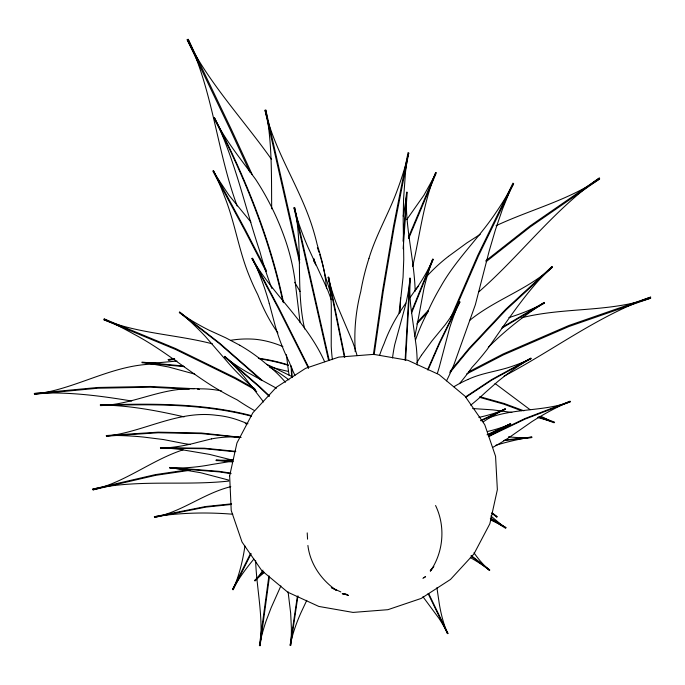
<?xml version="1.0" encoding="UTF-8"?>
<svg xmlns="http://www.w3.org/2000/svg" width="685" height="685" viewBox="0 0 685 685"><rect width="100%" height="100%" fill="white"/><g stroke="black" fill="none" stroke-linecap="round" stroke-linejoin="round"><path stroke-width="1.03" d="M355.173 351.688L355.181 348.999A265.506 220.81 -2.8 0 1 360.849 291.211L360.926 290.577A303.755 269.556 -4.1 0 1 368.992 258.313M399.346 312.643L399.543 307.411M399.954 312.702L400.511 298.069M405.126 360.156L409.741 278.084L409.69 286.133A236.839 199.909 59 0 0 410.803 306.692L416.309 346.935A200.354 155.512 50.3 0 1 417.233 364.908M405.623 360.207L410.229 278.136L409.202 286.082A236.839 216.665 -31.4 0 1 405.272 306.126L394.714 344.718A200.354 170.479 -25.1 0 0 392.514 357.947M403.088 241.24L406.607 192.142C404.475 225.519 414.185 257.954 415.196 291.108M403.157 248.775L407.215 192.211L403.208 216.186M379.558 355.464A196.766 150.674 9.4 0 1 384.242 343.305L384.362 342.902A221.366 183.417 9.1 0 1 397.214 316.307L399.192 313.062L403.054 277.211L403.756 259.401L403.182 219.739L403.576 198.864L405.52 172.012L408.037 152.627L393.447 226.624L382.461 291.322L373.411 354.376M374.156 354.659L383.206 291.604L394.2 226.906L408.782 152.909L405.52 165.196A363.298 343.211 -8.1 0 1 397.488 189.608C389.037 212.975 376.211 234.467 368.984 258.313M268.871 576.059L259.418 645.655L261.293 637.298A310.04 226.024 -12.7 0 1 266.294 620.464L271.14 607.758L280.884 585.898M269.513 576.205L260.06 645.809C263.614 617.185 256.584 588.954 255.608 560.493M297.29 596.729L290.123 645.424L291.673 638.797A267.912 185.549 -12.7 0 1 301.289 611.996L306.769 600.36M297.949 595.813L290.637 645.544L291.151 638.668A261.079 168.887 43.2 0 0 291.382 628.008L290.663 613.161L288.094 591.831M412.678 266.499C419.888 235.049 423.416 202.589 435.771 172.474L408.44 237.267M411.402 311.898L432.74 259.016L429.966 267.047A253.459 191.492 79.8 0 0 424.032 288.085L416.797 326.796A221.366 149.673 72.2 0 1 414.725 336.326M411.514 313.148L433.211 259.264L429.495 266.799A253.459 228.43 7.8 0 1 418.715 285.243L410.169 297.444M405.828 303.095L399.192 313.062M408.637 238.568L436.354 172.783L423.981 195.114L406.787 219.577M450.73 317.737L477.659 255.616L512.962 183.135L502.49 209.139L495.46 229.715L489.141 251.181L475.364 304.705L453.958 364.591A278.196 166.035 76.7 0 1 446.526 380.817M453.513 313.387L478.344 256.121L513.647 183.64L506.891 195.43A402.121 371.065 19.4 0 1 495.794 212.752C478.712 238.354 455.85 259.589 440.763 286.604A340.454 291.442 19.2 0 0 427.277 312.711L427.02 313.336A301.614 239.784 18.7 0 0 415.521 339.974M427.603 369.729L439.325 342.808L459.584 301.588L456.501 308.832A236.839 178.905 85.7 0 0 449.643 327.884L439.419 366.586A200.354 135.613 78 0 1 437.338 373.402M428.014 369.986L439.736 343.065L459.986 301.845L456.099 308.584A236.839 215.852 13.4 0 1 445.027 324.981L432.072 340.745L421.429 355.284M250.556 553.394L232.472 589.571L236.548 582.755A554.011 229.107 -8.8 0 1 253.895 559.08M251.155 553.643L233.071 589.819L235.957 582.498A557.521 256.481 48.1 0 0 244.93 546.013M450.088 371.364L468.874 348.588L505.744 309.26L552.076 266.516C526.611 290.919 507.559 320.657 487.309 349.222A294.079 161.18 -80.3 0 1 472.205 367.143L471.862 367.528A265.429 125.124 -83.9 0 1 459.421 383.668M449.788 372.786L469.242 349.196L506.112 309.86L552.444 267.124C527.921 289.584 495.341 299.465 469.764 320.306M430.24 570.434L433.828 566.546L430.36 571.196C443.529 552.067 445.687 526.465 435.566 505.513M417.251 322.275L428.151 310.536M416.822 323.962L428.442 311.444M263.391 571.658L254.546 580.657L259.041 576.719A253.459 118.779 -2.6 0 1 263.862 572.823M263.862 571.915L255.017 580.914L258.57 576.47A253.459 155.718 43.9 0 0 262.937 570.143M488.311 347.304C505.256 330.358 524.308 315.52 544.352 302.419L502.276 327.233M478.858 291.827C520.514 255.411 553.66 209.918 599.418 177.963L529.916 226.059L485.811 260.779M486.102 261.679L530.207 226.958L599.717 178.862C567.933 200.414 530.404 209.636 496.068 225.708M448.435 256.387L466.836 242.927L480.211 234.347M423.878 577.763L425.565 576.624L422.91 578.346M465.569 396.872L491.702 379.558L530.969 358.135L524.367 362.211A267.912 159.391 -61.3 0 0 497.815 381.494L485.434 392.411A232.352 114.515 -67 0 1 470.715 405.152M465.714 397.36L491.847 380.047L531.115 358.623L524.222 361.723A261.079 210.757 64.3 0 1 513.527 365.833C498.594 371.313 482.471 372.614 467.992 379.456M501.506 328.372L544.489 303.01L536.346 307.043A301.854 252.645 69.5 0 1 510.659 317.044L508.878 317.592M468.574 371.904L503.184 353.948L568.875 325.495L650.724 297.102C597.851 315.862 553.223 350.3 504.057 376.151M466.733 373.899L503.21 354.976L568.901 326.522L650.75 298.121C608.982 312.54 564.166 307.077 521.79 317.737M489.903 435.317L525.078 418.501L570.168 401.23L562.573 404.655A274.146 178.083 -56.9 0 0 531.903 421.635L514.401 433.836A228.208 126.04 -62.9 0 1 492.806 447.339M489.099 436.319L525.224 419.049L570.314 401.778C543.89 411.659 514.803 407.943 488.482 418.013M480.767 420.402L505.324 408.782L499.091 412.156A236.839 140.553 -57.3 0 0 483.319 421.814M480.861 420.864L505.419 409.245L499.005 411.694A236.839 191.997 70.6 0 1 482.283 416.608L478.832 417.388M487.026 434.804L510.642 423.638L504.408 427.012A236.839 140.553 -57.3 0 0 488.636 436.662M488.062 434.821L510.727 424.101L504.314 426.55A236.839 191.997 70.6 0 1 487.6 431.464M183.075 449.822C151.625 460.063 125.475 482.197 92.912 489.878L155.632 475.339L190.028 470.27M495.949 445.216L502.696 443.289A276.432 142.386 -40.6 0 1 524.873 438.203L531.937 437.039L504.879 439.993M230.785 486.667C203.959 493.277 181.936 511.841 154.613 517.303L205.86 507.106L230.854 504.511M174.598 358.906L168.39 360.062L174.684 359.445M211.477 438.879L197.485 442.373A267.912 212.204 83.1 0 1 167.919 447.733L160.538 448.196L204.55 448.701L234.912 451.757M188.632 469.722L155.272 474.637L92.561 489.176C137.454 479.072 183.477 485.965 228.756 481.075M176.987 361.055L159.357 362.648L142.035 362.699L184.359 366.663M503.749 440.601L531.843 437.527L524.967 437.715A276.432 201.09 88.4 0 1 508.433 436.816M231.599 503.835L205.569 506.54L154.322 516.73C180.258 512.705 206.647 512.063 232.772 514.229M174.367 358.914L168.073 359.531L174.752 359.163M157.858 364.12C114.267 363.041 76.917 389.251 34.421 394.226L97.929 388.215L150.623 387.196L189.291 389.183M247.319 423.587L247.011 423.587A205.5 86.413 38.5 0 1 245.23 423.698M232.849 460.842L216.032 460.097L223.13 460.799A236.839 141.923 34.3 0 1 232.215 462.015M232.943 461.305L216.126 460.56L223.045 460.346A236.839 193.375 86.9 0 0 233.482 459.421M194.343 388.712L150.46 386.468L97.758 387.479L34.25 393.49C66.959 391.452 99.539 395.665 131.7 401.025M183.246 365.987L141.975 362.117L168.656 367.006L194.745 374.113M238.226 437.227L201.373 433.605L158.244 432.766L106.38 436.148C143.73 432.021 177.937 409.99 216.546 415.315A207.041 132.685 89.1 0 1 240.606 420.967L247.953 423.75M235.82 451.372L204.404 448.213L160.393 447.707L168.056 448.196A261.079 145.648 31.6 0 1 179.907 449.394L209.464 454.369L230.614 459.695A225.245 101.594 36.6 0 0 232.292 460.037M472.693 408.551L492.909 409.878L511.832 412.438M230.845 473.138L219.209 471.357L169.555 467.461L200.645 472.719L228.764 480.108M230.991 473.686L219.354 471.897L169.7 468.009L178.04 468.052A274.146 231.461 81.5 0 0 211.622 464.524L231.076 461.382A228.208 173.365 85.3 0 1 232.84 461.245M347.441 594.623L342.192 593.724L347.346 594.623M197.434 389.14L199.481 389.517M184.111 416.865C156.565 410.512 128.6 405.315 100.216 404.963C150.614 403.551 202.203 402.806 251.335 415.615M537.793 417.525L554.585 422.166L539.737 416.668M241.154 437.381L201.236 433.006L158.107 432.166L106.243 435.557L115.243 435.48A301.854 186.174 31.3 0 1 143.43 437.056L163.569 439.565L184.214 443.589A254.392 130.972 36.9 0 0 190.139 444.428M212.359 343.827C176.456 334.485 138.61 333.706 103.803 319.698L175.497 349.427L235.092 378.565L255.445 389.936M251.515 416.215C202.383 403.405 150.794 404.15 100.395 405.563C129.739 404.946 156.326 390.364 185.481 388.909A245.453 181.045 83.5 0 1 200.491 388.815L200.919 388.857A214.003 141.855 85.8 0 1 221.666 391.015M344.341 594.083L348.442 595.428L345.582 594.118M479.885 396.683L504.109 403.491L523.905 410.812M479.397 397.291L503.621 404.099L521.439 410.692M538.264 416.917L554.105 422.773L541.886 416.745M340.822 591.934L331.309 587.567L336.575 590.436C321.376 580.195 310.091 563.823 307.899 545.465M292.606 376.878L275.027 368.282A181.902 129.73 -85 0 0 266.568 364.377M254.786 388.618L235.357 377.769L175.762 348.622L104.069 318.902L116.056 324.673A402.121 289.404 54.8 0 1 134.037 334.229C161.626 348.759 185.429 368.95 211.622 385.629A340.454 216.546 62.1 0 0 236.582 399.56L237.147 399.852A301.614 170 66.4 0 0 254.195 410.401M239.75 345.214L225.596 337.739L209.182 330.256A276.432 249.092 -39.1 0 1 186.371 317.241L179.273 312.42L219.328 343.553L261.259 380.209M269.607 367.16L272.972 369.087A278.196 208.069 -58.2 0 1 288.899 379.875M276.5 388.241L247.268 372.272A236.839 216.254 -34.9 0 1 230.648 361.432L224.432 356.722L259.213 386.897L269.145 396.307M490.734 518.031L506.104 527.733L498.689 523.828A308.935 186.611 -19.5 0 0 490.905 520.146M490.306 518.605L505.676 528.315L490.82 515.968M495.024 383.48L530.027 409.656M492.044 513.262L497.199 516.85L492.181 512.928M491.702 513.142L496.728 517.055L492.515 513.048M471.4 555.698L489.818 570.057L484.655 566.478A493.08 120.055 5.9 0 0 470.338 557.564M470.929 555.912L489.338 570.271L485.126 566.264A506.421 216.597 -50 0 1 473.994 552.769M262.295 380.492L219.594 343.117L179.538 311.983L186.114 317.669A276.432 201.998 68 0 1 205.406 336.481L228.721 363.401A236.736 153.808 75.3 0 0 250.513 385.227L250.838 385.492A207.486 120.551 79.5 0 0 256.712 391.623M269.419 395.913L259.495 386.494L224.706 356.328L230.374 361.817A236.839 180.446 71.6 0 1 244.125 376.724L263.579 401.949M250.933 222.12L228.97 195.242L212.761 170.95L244.699 230.194L266.157 271.628M422.97 596.746L439.017 618.427A261.079 146.967 22.2 0 1 444.668 627.554L448.024 633.582L428.604 593.45M271.602 159.477C243.406 119.55 209.208 83.698 187.108 39.602L230.143 129.379L249.845 172.055M294.713 282.306L300.056 291.493M428.091 593.553L447.51 633.685L445.181 627.451A267.912 190.07 -29.9 0 1 438.837 600.728L436.91 587.73M266.345 270.404L245.376 229.903L213.437 170.659L218.215 181.011A308.935 281.997 -84.8 0 1 224.74 197.049C235.075 222.942 238.825 250.856 249.563 276.612A246.446 212.761 -72.9 0 0 257.731 294.584L259.624 299.217A208.445 169.178 -66.8 0 0 277.922 332.987M324.63 361.74C307.205 322.584 273.255 294.935 251.866 258.391L278.076 307.788L308.55 368.436M308.627 367.254L278.624 307.548L252.414 258.159L256.344 266.773A274.146 243.851 -80.6 0 1 269.231 303.378M252.191 174.555L231.136 128.968L188.11 39.191C213.121 92.184 217.025 151.505 237.181 206.005M317.378 247.516L319.056 252.431M314.569 262.329L313.447 258.99L314.304 262.047M331.24 294.918L325.306 276.115A288.171 237.507 8.8 0 0 320.888 258.339M320.195 254.452L317.181 244.554A274.368 242.336 23.9 0 0 312.942 228.91C300.381 187.93 274.839 152.173 265.001 110.139L299.705 262.963M315.682 264.975L313.961 258.861L314.937 263.143M269.248 303.369L275.31 326.197A228.208 189.694 -70.1 0 0 288.933 361.432L289.164 361.834A196.689 152.344 -64.7 0 0 294.961 375.389M329.202 360.224L294.584 207.444C303.275 247.516 295.466 288.993 304.662 328.971M328.586 360.421L293.968 207.632L296.888 217.582A301.854 275.105 31.2 0 0 308.019 247.285L327.344 289.19A254.392 216.657 22 0 1 331.197 299.662M299.765 259.632L265.763 109.908C272.253 142.506 271.38 175.814 271.688 208.839M344.872 357.056L328.637 277.057L329.75 285.046A236.839 211.066 -58.8 0 1 331.3 305.587L331.223 346.096A200.354 165.727 -50.4 0 0 332.396 359.625M344.384 357.159L328.149 277.151L330.238 284.951A236.839 210.261 36.9 0 0 336.789 304.483L352.629 341.798A200.354 165.008 28.3 0 1 357.073 355.583M283.556 302.693C270.078 238.02 244.75 176.233 214.431 117.709C235.212 160.358 244.922 206.939 259.906 251.635A215.467 105.421 81.4 0 0 271.834 288.419M282.896 301.888C269.299 237.601 244.16 176.148 213.968 117.948C225.254 140.031 240.88 159.399 255.531 179.196C267.732 197.742 277.579 217.796 284.917 238.74A215.467 200.825 -66.9 0 1 295.483 284.138M300.099 322.626L295.458 284.147M307.222 532.896L307.556 539.181M291.647 367.588L292.144 377.058M291.074 365.721L291.682 377.298M289.079 375.149A343.87 117.289 -81.4 0 1 286.458 354.684M319.681 254.4A288.171 237.507 8.8 0 1 320.597 257.354M414.819 290.945A280.619 213.095 61.8 0 1 418.612 285.962M427.337 275.747A280.619 213.095 61.8 0 1 448.444 256.395M320.178 254.46A234.356 194.78 19.1 0 1 326.539 288.702M282.879 346.576A577.224 202.777 79 0 0 254.606 339.238L254.212 339.203A553.566 232.772 78.6 0 0 230.836 340.291M259.786 358.88A948.862 281.449 -35.6 0 1 288.531 365.439M288.471 371.45A614.847 70.923 29.7 0 1 271.919 367.314M258.356 358.186A948.862 281.449 -35.6 0 1 288.214 364.908M285.414 382.29A207.486 158.877 -39.7 0 0 264.65 362.707L264.35 362.408A236.736 196.184 -39.7 0 0 239.741 345.231M211.477 438.905A232.352 161.823 85.8 0 1 239.313 437.116M453.898 386.751A225.245 161.129 61.8 0 1 467.992 379.464M416.917 362.588A200.354 168.63 14 0 1 421.438 355.284M229.646 475.818L231.222 510.496L242.028 542.04L261.756 570.571L287.709 592.165L318.833 606.439L353.015 612.416L387.924 609.684L421.181 598.433L450.516 579.433L473.934 553.977L489.835 523.794L497.361 489.672L495.563 456.278L484.766 424.726L465.029 396.195L439.076 374.601L407.952 360.327L373.77 354.359L338.861 357.091L305.604 368.333L276.269 387.333L252.851 412.798L236.95 442.972L229.646 475.818"/></g></svg>
